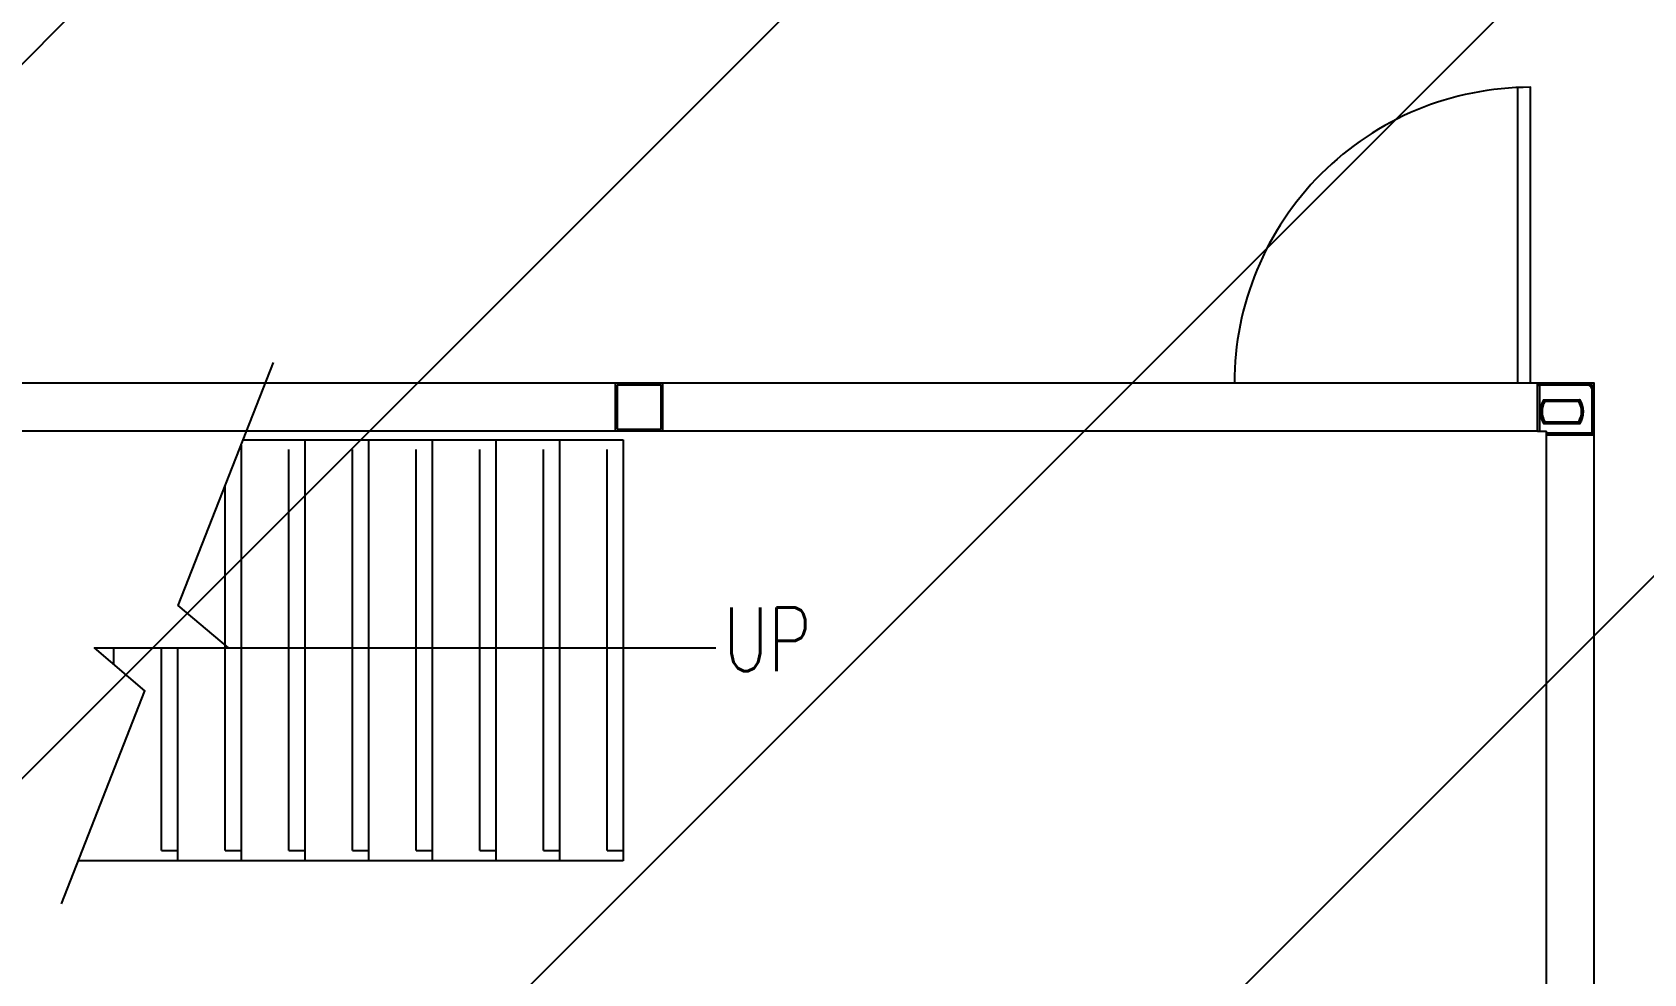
# Model space of a CAD drawing. Header units: millimetres. Extents: x -300 to 383236, y -195106 to -144646.
# Drawn here: x 373816.8 to 374120.5, y -148849.3 to -148671.8 of the extents above; entities that cross this region are included whole.
import ezdxf

# ---------------------------------------------------------------- set-up
doc = ezdxf.new("R2010")
doc.units = ezdxf.units.MM
doc.header["$LTSCALE"] = 60
doc.styles.get("Standard").update_dxf_attribs({"font": 'romans.shx', "width": 0.75, "bigfont": 'whgtxt.shx'})

# ---------------------------------------------------------------- blocks, each defined once
blk = doc.blocks.new('KEY PLAN_NEW')
at = {"color": 253}
for p, q in [((-2548.66, -1011.94, 46), (-2548.66, -993.36, 46)), ((-2605.36, -1011.94, 46), (-2605.36, -1014.94, 46)), ((-2605.36, -1011.94, 46), (-2602.36, -1011.94, 46)), ((-2602.48, -1012.06, 46), (-2605.24, -1012.06, 46)), ((-2602.48, -1012.06, 46), (-2605.24, -1012.06, 46)), ((-2605.24, -1012.06, 46), (-2605.24, -1014.82, 46)), ((-2602.48, -1014.82, 46), (-2602.48, -1012.06, 46)), ((-2602.36, -1014.94, 46), (-2602.36, -1011.94, 46)), ((-2547.42, -1014.94, 46), (-2660.3, -1014.94, 46)), ((-2602.36, -1014.94, 46), (-2605.36, -1014.94, 46)), ((-2605.24, -1014.82, 46), (-2602.48, -1014.82, 46)), ((-2547.42, -1014.94, 46), (-2546.86, -1014.94, 46)), ((-2546.86, -1015.18, 46), (-2546.86, -1014.94, 46)), ((-2546.86, -1068.7, 46), (-2546.86, -1015.18, 46)), ((-2628.86, -1015.82, 46), (-2628.86, -1041.94, 46)), ((-2628.73, -1015.49, 46), (-2604.86, -1015.49, 46)), ((-2625.86, -1041.3, 46), (-2625.86, -1016.09, 46)), ((-2624.86, -1015.49, 46), (-2624.86, -1041.94, 46)), ((-2621.86, -1041.3, 46), (-2621.86, -1016.09, 46)), ((-2620.86, -1015.49, 46), (-2620.86, -1041.94, 46)), ((-2617.86, -1041.3, 46), (-2617.86, -1016.09, 46)), ((-2616.86, -1015.49, 46), (-2616.86, -1041.94, 46)), ((-2613.86, -1041.3, 46), (-2613.86, -1016.09, 46)), ((-2612.86, -1015.49, 46), (-2612.86, -1041.94, 46)), ((-2609.86, -1041.3, 46), (-2609.86, -1016.09, 46)), ((-2608.86, -1015.49, 46), (-2608.86, -1041.94, 46)), ((-2605.86, -1041.3, 46), (-2605.86, -1016.09, 46)), ((-2604.86, -1015.49, 46), (-2604.86, -1036.87, 46)), ((-2604.86, -1015.49, 46), (-2604.86, -1041.94, 46)), ((-2629.86, -1041.3, 46), (-2629.86, -1018.38, 46)), ((-2638.07, -1028.56, 46), (-2599.04, -1028.56, 46)), ((-2633.86, -1041.3, 46), (-2633.86, -1028.56, 46)), ((-2632.86, -1028.56, 46), (-2632.86, -1041.94, 46)), ((-2633.86, -1041.3, 46), (-2632.86, -1041.3, 46)), ((-2633.86, -1041.3, 46), (-2632.86, -1041.3, 46)), ((-2629.86, -1041.3, 46), (-2628.86, -1041.3, 46)), ((-2629.86, -1041.3, 46), (-2628.86, -1041.3, 46)), ((-2625.86, -1041.3, 46), (-2624.86, -1041.3, 46)), ((-2625.86, -1041.3, 46), (-2624.86, -1041.3, 46)), ((-2621.86, -1041.3, 46), (-2620.86, -1041.3, 46)), ((-2621.86, -1041.3, 46), (-2620.86, -1041.3, 46)), ((-2617.86, -1041.3, 46), (-2616.86, -1041.3, 46)), ((-2617.86, -1041.3, 46), (-2616.86, -1041.3, 46)), ((-2613.86, -1041.3, 46), (-2612.86, -1041.3, 46)), ((-2613.86, -1041.3, 46), (-2612.86, -1041.3, 46)), ((-2609.86, -1041.3, 46), (-2608.86, -1041.3, 46)), ((-2609.86, -1041.3, 46), (-2608.86, -1041.3, 46)), ((-2605.86, -1041.3, 46), (-2604.86, -1041.3, 46)), ((-2605.86, -1041.3, 46), (-2604.86, -1041.3, 46)), ((-2604.86, -1041.94, 46), (-2639.09, -1041.94, 46))]:
    blk.add_line(p, q, dxfattribs=at)
at = {"color": 253, "linetype": 'Continuous'}
for p, q in [((-2547.42, -1014.94, 46), (-2547.42, -1011.94, 46)), ((-2547.42, -1012.06, 46), (-2547.3, -1012.06, 46)), ((-2547.3, -1012.06, 46), (-2547.3, -1011.94, 46)), ((-2547.3, -1012.06, 46), (-2547.3, -1014.94, 46)), ((-2544.27, -1012.06, 46), (-2547.3, -1012.06, 46)), ((-2544.27, -1012.06, 46), (-2544.27, -1011.94, 46)), ((-2543.98, -1012.06, 46), (-2543.98, -1012.06, 46)), ((-2543.98, -1012.06, 46), (-2543.98, -1012.06, 46)), ((-2543.98, -1012.35, 46), (-2543.86, -1012.35, 46)), ((-2543.98, -1015.06, 46), (-2543.98, -1012.35, 46)), ((-2547.02, -1012.97, 46), (-2544.76, -1012.97, 46)), ((-2544.83, -1013.09, 46), (-2546.96, -1013.09, 46)), ((-2546.96, -1014.36, 46), (-2544.83, -1014.36, 46)), ((-2544.76, -1014.48, 46), (-2547.02, -1014.48, 46)), ((-2546.86, -1015.06, 46), (-2543.98, -1015.06, 46)), ((-2546.86, -1015.18, 46), (-2543.86, -1015.18, 46)), ((-2543.86, -1015.06, 46), (-2543.98, -1015.06, 46)), ((-2543.98, -1015.18, 46), (-2543.98, -1015.06, 46))]:
    blk.add_line(p, q, dxfattribs=at)
at = {"color": 253, "elevation": 46}
for points, format in [([(-2547.86, -1011.94), (-2547.86, -993.34, 0.414214), (-2566.46, -1011.94, 0.414214)], "xyb"), ([(-2629.65, -1028.56, 0, 2, 0), (-2623.65, -1028.56, 0, 0, 0), (-2626.48, -1028.56, 0, 0, 0)], "xyseb")]:
    blk.add_lwpolyline(points, format=format, dxfattribs=at)
for points in [[(-2640.15, -1044.64), (-2634.91, -1031.27), (-2638.07, -1028.56), (-2629.65, -1028.56), (-2632.81, -1025.9), (-2626.83, -1010.64)], [(-2543.86, -1071.94), (-2543.86, -1011.94), (-2663.86, -1011.94), (-2663.86, -1071.94)], [(-2636.86, -1029.6), (-2636.86, -1028.56)]]:
    blk.add_lwpolyline(points, dxfattribs=at)
at = {"color": 253, "linetype": 'Continuous'}
for centre, radius, start, end in [((-2547.3, -1012.06, 46), 0.12, 90, 180), ((-2544.27, -1012.35, 46), 0.41, 0, 90), ((-2544.27, -1012.35, 46), 0.29, 0, 90), ((-2545.89, -1013.72, 46), 1.36, 146.2792, 213.7208), ((-2545.89, -1013.72, 46), 1.24, 149.1964, 210.8036), ((-2545.89, -1013.72, 46), 1.24, 329.1964, 30.8036), ((-2545.89, -1013.72, 46), 1.36, 326.2792, 33.7208), ((-2543.98, -1015.06, 46), 0.12, 270, 0)]:
    blk.add_arc(centre, radius, start, end, dxfattribs=at)
for points, knots in [([(-2547.02, -1012.97, 46), (-2547.02, -1012.97, 46), (-2547.02, -1012.97, 46), (-2547.02, -1012.97, 46), (-2547.02, -1012.97, 46), (-2547.02, -1012.97, 46), (-2547.02, -1012.98, 46), (-2547.02, -1012.98, 46), (-2547.02, -1012.98, 46), (-2547.01, -1012.99, 46), (-2547.01, -1012.99, 46), (-2547.01, -1013, 46), (-2547, -1013, 46), (-2547, -1013.01, 46), (-2547, -1013.01, 46), (-2547, -1013.01, 46), (-2547, -1013.01, 46), (-2547, -1013.01, 46), (-2547, -1013.02, 46), (-2547, -1013.02, 46), (-2546.99, -1013.03, 46), (-2546.99, -1013.03, 46), (-2546.99, -1013.04, 46), (-2546.98, -1013.04, 46), (-2546.98, -1013.04, 46), (-2546.98, -1013.04, 46), (-2546.98, -1013.04, 46), (-2546.98, -1013.05, 46), (-2546.98, -1013.05, 46), (-2546.98, -1013.05, 46), (-2546.98, -1013.05, 46), (-2546.98, -1013.06, 46), (-2546.97, -1013.06, 46), (-2546.97, -1013.06, 46), (-2546.97, -1013.07, 46), (-2546.97, -1013.07, 46), (-2546.97, -1013.07, 46), (-2546.97, -1013.07, 46), (-2546.97, -1013.07, 46), (-2546.97, -1013.07, 46), (-2546.96, -1013.07, 46), (-2546.96, -1013.08, 46), (-2546.96, -1013.08, 46), (-2546.96, -1013.08, 46), (-2546.96, -1013.08, 46), (-2546.96, -1013.08, 46), (-2546.96, -1013.08, 46), (-2546.96, -1013.08, 46), (-2546.96, -1013.09, 46), (-2546.96, -1013.09, 46), (-2546.96, -1013.09, 46), (-2546.96, -1013.09, 46), (-2546.96, -1013.09, 46), (-2546.96, -1013.09, 46)], [0, 0, 0, 0, 0.00782, 0.00782, 0.015639, 0.031279, 0.031279, 0.062557, 0.062557, 0.125114, 0.125114, 0.187671, 0.187671, 0.21895, 0.21895, 0.234589, 0.234589, 0.250228, 0.250228, 0.312785, 0.312785, 0.375342, 0.375342, 0.437899, 0.437899, 0.453538, 0.453538, 0.469178, 0.469178, 0.500456, 0.500456, 0.563013, 0.563013, 0.62557, 0.62557, 0.641209, 0.641209, 0.656849, 0.656849, 0.688127, 0.688127, 0.750684, 0.750684, 0.813241, 0.813241, 0.828881, 0.828881, 0.84452, 0.84452, 0.875798, 0.875798, 0.938355, 1, 1, 1, 1]), ([(-2544.76, -1012.97, 46), (-2544.76, -1012.97, 46), (-2544.76, -1012.97, 46), (-2544.76, -1012.97, 46), (-2544.76, -1012.97, 46), (-2544.76, -1012.97, 46), (-2544.76, -1012.98, 46), (-2544.77, -1012.98, 46), (-2544.77, -1012.98, 46), (-2544.77, -1012.99, 46), (-2544.77, -1012.99, 46), (-2544.78, -1013, 46), (-2544.78, -1013, 46), (-2544.78, -1013.01, 46), (-2544.78, -1013.01, 46), (-2544.78, -1013.01, 46), (-2544.78, -1013.01, 46), (-2544.78, -1013.01, 46), (-2544.79, -1013.02, 46), (-2544.79, -1013.02, 46), (-2544.79, -1013.03, 46), (-2544.79, -1013.03, 46), (-2544.8, -1013.04, 46), (-2544.8, -1013.04, 46), (-2544.8, -1013.04, 46), (-2544.8, -1013.04, 46), (-2544.8, -1013.04, 46), (-2544.8, -1013.05, 46), (-2544.8, -1013.05, 46), (-2544.8, -1013.05, 46), (-2544.81, -1013.05, 46), (-2544.81, -1013.06, 46), (-2544.81, -1013.06, 46), (-2544.81, -1013.06, 46), (-2544.81, -1013.07, 46), (-2544.81, -1013.07, 46), (-2544.82, -1013.07, 46), (-2544.82, -1013.07, 46), (-2544.82, -1013.07, 46), (-2544.82, -1013.07, 46), (-2544.82, -1013.07, 46), (-2544.82, -1013.08, 46), (-2544.82, -1013.08, 46), (-2544.82, -1013.08, 46), (-2544.82, -1013.08, 46), (-2544.82, -1013.08, 46), (-2544.82, -1013.08, 46), (-2544.82, -1013.08, 46), (-2544.82, -1013.09, 46), (-2544.82, -1013.09, 46), (-2544.83, -1013.09, 46), (-2544.83, -1013.09, 46), (-2544.83, -1013.09, 46), (-2544.83, -1013.09, 46)], [0, 0, 0, 0, 0.00782, 0.00782, 0.015639, 0.031279, 0.031279, 0.062557, 0.062557, 0.125114, 0.125114, 0.187671, 0.187671, 0.21895, 0.21895, 0.234589, 0.234589, 0.250228, 0.250228, 0.312785, 0.312785, 0.375342, 0.375342, 0.437899, 0.437899, 0.453538, 0.453538, 0.469178, 0.469178, 0.500456, 0.500456, 0.563013, 0.563013, 0.62557, 0.62557, 0.641209, 0.641209, 0.656849, 0.656849, 0.688127, 0.688127, 0.750684, 0.750684, 0.813241, 0.813241, 0.828881, 0.828881, 0.84452, 0.84452, 0.875798, 0.875798, 0.938355, 1, 1, 1, 1]), ([(-2546.96, -1014.36, 46), (-2546.96, -1014.36, 46), (-2546.96, -1014.36, 46), (-2546.96, -1014.36, 46), (-2546.96, -1014.36, 46), (-2546.96, -1014.36, 46), (-2546.96, -1014.36, 46), (-2546.96, -1014.36, 46), (-2546.96, -1014.36, 46), (-2546.96, -1014.36, 46), (-2546.96, -1014.37, 46), (-2546.96, -1014.37, 46), (-2546.96, -1014.37, 46), (-2546.96, -1014.37, 46), (-2546.97, -1014.38, 46), (-2546.97, -1014.38, 46), (-2546.97, -1014.38, 46), (-2546.97, -1014.38, 46), (-2546.97, -1014.38, 46), (-2546.97, -1014.38, 46), (-2546.97, -1014.38, 46), (-2546.97, -1014.39, 46), (-2546.98, -1014.39, 46), (-2546.98, -1014.39, 46), (-2546.98, -1014.4, 46), (-2546.98, -1014.4, 46), (-2546.98, -1014.4, 46), (-2546.98, -1014.4, 46), (-2546.98, -1014.4, 46), (-2546.98, -1014.4, 46), (-2546.98, -1014.41, 46), (-2546.99, -1014.41, 46), (-2546.99, -1014.42, 46), (-2546.99, -1014.42, 46), (-2547, -1014.43, 46), (-2547, -1014.43, 46), (-2547, -1014.44, 46), (-2547, -1014.44, 46), (-2547, -1014.44, 46), (-2547, -1014.44, 46), (-2547, -1014.44, 46), (-2547, -1014.44, 46), (-2547.01, -1014.45, 46), (-2547.01, -1014.45, 46), (-2547.01, -1014.46, 46), (-2547.02, -1014.46, 46), (-2547.02, -1014.47, 46), (-2547.02, -1014.47, 46), (-2547.02, -1014.47, 46), (-2547.02, -1014.48, 46), (-2547.02, -1014.48, 46), (-2547.02, -1014.48, 46), (-2547.02, -1014.48, 46), (-2547.02, -1014.48, 46)], [0, 0, 0, 0, 0.06206, 0.12459, 0.12459, 0.155854, 0.155854, 0.171487, 0.171487, 0.187119, 0.187119, 0.249648, 0.249648, 0.312178, 0.312178, 0.343442, 0.343442, 0.359075, 0.359075, 0.374707, 0.374707, 0.437236, 0.437236, 0.499766, 0.499766, 0.53103, 0.53103, 0.546663, 0.546663, 0.562295, 0.562295, 0.624824, 0.624824, 0.687353, 0.687353, 0.749883, 0.749883, 0.765515, 0.765515, 0.781147, 0.781147, 0.812412, 0.812412, 0.874941, 0.874941, 0.937471, 0.937471, 0.968735, 0.968735, 0.984368, 0.992184, 0.992184, 1, 1, 1, 1]), ([(-2544.83, -1014.36, 46), (-2544.83, -1014.36, 46), (-2544.83, -1014.36, 46), (-2544.83, -1014.36, 46), (-2544.82, -1014.36, 46), (-2544.82, -1014.36, 46), (-2544.82, -1014.36, 46), (-2544.82, -1014.36, 46), (-2544.82, -1014.36, 46), (-2544.82, -1014.36, 46), (-2544.82, -1014.37, 46), (-2544.82, -1014.37, 46), (-2544.82, -1014.37, 46), (-2544.82, -1014.37, 46), (-2544.82, -1014.38, 46), (-2544.82, -1014.38, 46), (-2544.82, -1014.38, 46), (-2544.82, -1014.38, 46), (-2544.81, -1014.38, 46), (-2544.81, -1014.38, 46), (-2544.81, -1014.38, 46), (-2544.81, -1014.39, 46), (-2544.81, -1014.39, 46), (-2544.81, -1014.39, 46), (-2544.8, -1014.4, 46), (-2544.8, -1014.4, 46), (-2544.8, -1014.4, 46), (-2544.8, -1014.4, 46), (-2544.8, -1014.4, 46), (-2544.8, -1014.4, 46), (-2544.8, -1014.41, 46), (-2544.8, -1014.41, 46), (-2544.79, -1014.42, 46), (-2544.79, -1014.42, 46), (-2544.79, -1014.43, 46), (-2544.79, -1014.43, 46), (-2544.78, -1014.44, 46), (-2544.78, -1014.44, 46), (-2544.78, -1014.44, 46), (-2544.78, -1014.44, 46), (-2544.78, -1014.44, 46), (-2544.78, -1014.44, 46), (-2544.78, -1014.45, 46), (-2544.77, -1014.45, 46), (-2544.77, -1014.46, 46), (-2544.77, -1014.46, 46), (-2544.77, -1014.47, 46), (-2544.76, -1014.47, 46), (-2544.76, -1014.47, 46), (-2544.76, -1014.48, 46), (-2544.76, -1014.48, 46), (-2544.76, -1014.48, 46), (-2544.76, -1014.48, 46), (-2544.76, -1014.48, 46)], [0, 0, 0, 0, 0.06206, 0.12459, 0.12459, 0.155854, 0.155854, 0.171487, 0.171487, 0.187119, 0.187119, 0.249648, 0.249648, 0.312178, 0.312178, 0.343442, 0.343442, 0.359075, 0.359075, 0.374707, 0.374707, 0.437236, 0.437236, 0.499766, 0.499766, 0.53103, 0.53103, 0.546663, 0.546663, 0.562295, 0.562295, 0.624824, 0.624824, 0.687353, 0.687353, 0.749883, 0.749883, 0.765515, 0.765515, 0.781147, 0.781147, 0.812412, 0.812412, 0.874941, 0.874941, 0.937471, 0.937471, 0.968735, 0.968735, 0.984368, 0.992184, 0.992184, 1, 1, 1, 1])]:
    blk.add_open_spline(points, degree=3, knots=knots, dxfattribs=at)
at = {"color": 253, "insert": (-2593.03, -1026.03, 46), "char_height": 4, "attachment_point": 3}
blk.add_mtext_dynamic_manual_height_columns('UP', width=2329.9769, gutter_width=1, heights=[0], dxfattribs=at)

msp = doc.modelspace()

# ---------------------------------------------------------------- hatches: boundary and pattern name
h = msp.add_hatch()
h.set_pattern_fill('ANSI31', color=3, scale=30)
h.set_pattern_definition([(45, (370071.35, -304771.26), (-67.35192, 67.35192), [])])
h.paths.add_polyline_path([(376837.6, -151163.33), (373336.09, -151163.33), (373336.09, -148265.62), (376837.6, -148265.62)])

# ---------------------------------------------------------------- block references
at = {"xscale": 3, "yscale": 3, "zscale": 3}
msp.add_blockref('KEY PLAN_NEW', (381742.71, -145702.13), dxfattribs=at)

doc.saveas('drawing.dxf')
